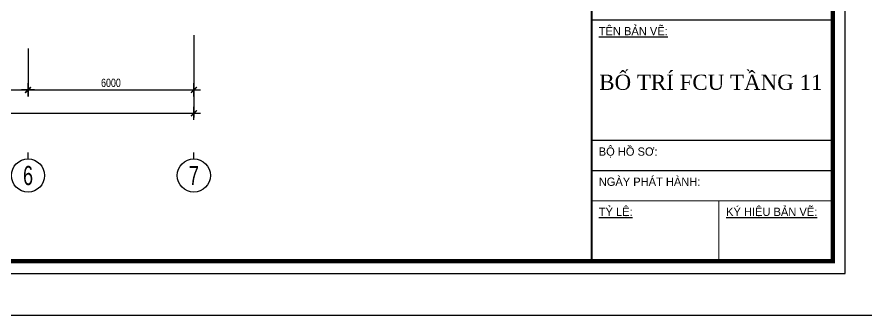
# Model space of a CAD drawing. Header units: metres. Extents: x 352651 to 1421851, y -87441 to -24441.
# Drawn here: x 1301283 to 1332001, y -87441 to -76652 of the extents above; entities that cross this region are included whole.
import ezdxf
from ezdxf.enums import TextEntityAlignment as Align

# ---------------------------------------------------------------- set-up
doc = ezdxf.new("R2010")
doc.units = ezdxf.units.M
doc.header["$LTSCALE"] = 300
doc.header["$MEASUREMENT"] = 0
doc.header["$PDMODE"] = 2
doc.linetypes.add('DASHED2', pattern=[0.375, 0.25, -0.125])
doc.layers.get('0').update_dxf_attribs({"linetype": 'CONTINUOUS'})
doc.layers.get('Defpoints').update_dxf_attribs({"linetype": 'CONTINUOUS'})
for name, color, linetype in [('0-TEXT', 7, 'CONTINUOUS'), ('0-THAY', 7, 'CONTINUOUS'), ('DIM', 1, 'CONTINUOUS'), ('HATCH', 145, 'CONTINUOUS'), ('KT', 1, 'CONTINUOUS'), ('TEXT', 4, 'CONTINUOUS'), ('THAY', 9, 'CONTINUOUS'), ('TUONG', 7, 'CONTINUOUS')]:
    doc.layers.add(name, color=color, linetype=linetype)
doc.styles.add('CHUKICHTHUOC', font='vnshx.shx', dxfattribs={"width": 0.8, "height": 300, "bigfont": '@extfont2.shx'})
doc.styles.add('CHUTENTRUC', font='VnAvantH.TTF', dxfattribs={"width": 0.8})
doc.styles.add('ROMANS', font='romans.shx', dxfattribs={"width": 0.75, "bigfont": 'romancvn.shx'})
doc.styles.add('VnAvntH', font='VnAvantH.TTF', dxfattribs={"width": 0.85})
doc.dimstyles.new('150', dxfattribs={"dimscale": 150, "dimtxt": 2, "dimasz": 0.1, "dimexe": 1, "dimexo": 0, "dimgap": 0.7, "dimtad": 1, "dimdec": 0, "dimzin": 0, "dimdsep": 46, "dimtxsty": 'CHUKICHTHUOC', "dimblk": 'ARR', "dimcen": 0, "dimdle": 1, "dimclrd": 3, "dimclre": 3, "dimclrt": 3, "dimadec": 0, "dimazin": 0, "dimtfac": 1, "dimtdec": 0, "dimtix": 1, "dimtmove": 2, "dimatfit": 3, "dimldrblk": 'ARR', "dimfxl": 1, "dimtolj": 1, "dimtzin": 0, "dimarcsym": 0})

# ---------------------------------------------------------------- blocks, each defined once
blk = doc.blocks.new('ARR')
at = {"color": 1}
for p, q in [((-16, 0), (16, 0)), ((0, -16), (0, 16))]:
    blk.add_line(p, q, dxfattribs=at)
at = {"color": 3, "const_width": 3.6}
blk.add_lwpolyline([(-7.1, -7.1), (7.1, 7.1)], dxfattribs=at)
blk = doc.blocks.new('*D151')
at = {"layer": 'Defpoints', "color": 0, "transparency": 16777216}
for p in [(1293683, -77789), (1301683, -77789), (1301683, -79293)]:
    blk.add_point(p, dxfattribs=at)
at = {"layer": 'DIM', "color": 3, "lineweight": -2, "transparency": 16777216}
for p, q in [((1293683, -77789), (1293683, -79443)), ((1301683, -77789), (1301683, -79443)), ((1293698, -79293), (1301668, -79293))]:
    blk.add_line(p, q, dxfattribs=at)
at = {"layer": 'DIM', "color": 3, "lineweight": -2, "transparency": 16777216, "xscale": 15, "yscale": 15, "zscale": 15, "rotation": 180}
blk.add_blockref('ARR', (1293683, -79293), dxfattribs=at)
at = {"layer": 'DIM', "color": 3, "lineweight": -2, "transparency": 16777216, "xscale": 15, "yscale": 15, "zscale": 15}
blk.add_blockref('ARR', (1301683, -79293), dxfattribs=at)
at = {"layer": 'DIM', "color": 3, "transparency": 16777216, "insert": (1297683, -79038), "char_height": 300, "attachment_point": 5, "style": 'CHUKICHTHUOC'}
blk.add_mtext('\\A1;8000', dxfattribs=at)
blk = doc.blocks.new('*D152')
at = {"layer": 'Defpoints', "color": 0, "transparency": 16777216}
for p in [(1301683, -77789), (1307683, -77789), (1307683, -79293)]:
    blk.add_point(p, dxfattribs=at)
at = {"layer": 'DIM', "color": 3, "lineweight": -2, "transparency": 16777216}
for p, q in [((1301683, -77789), (1301683, -79443)), ((1307683, -77789), (1307683, -79443)), ((1301698, -79293), (1307668, -79293))]:
    blk.add_line(p, q, dxfattribs=at)
at = {"layer": 'DIM', "color": 3, "lineweight": -2, "transparency": 16777216, "xscale": 15, "yscale": 15, "zscale": 15, "rotation": 180}
blk.add_blockref('ARR', (1301683, -79293), dxfattribs=at)
at = {"layer": 'DIM', "color": 3, "lineweight": -2, "transparency": 16777216, "xscale": 15, "yscale": 15, "zscale": 15}
blk.add_blockref('ARR', (1307683, -79293), dxfattribs=at)
at = {"layer": 'DIM', "color": 3, "transparency": 16777216, "insert": (1304683, -79038), "char_height": 300, "attachment_point": 5, "style": 'CHUKICHTHUOC'}
blk.add_mtext('\\A1;6000', dxfattribs=at)
blk = doc.blocks.new('*D153')
at = {"layer": 'Defpoints', "color": 0, "transparency": 16777216}
for p in [(1263683, -77305), (1307683, -77305), (1307683, -80139)]:
    blk.add_point(p, dxfattribs=at)
at = {"layer": 'DIM', "color": 3, "lineweight": -2, "transparency": 16777216}
for p, q in [((1263683, -77305), (1263683, -80289)), ((1307683, -77305), (1307683, -80289)), ((1263698, -80139), (1307668, -80139))]:
    blk.add_line(p, q, dxfattribs=at)
at = {"layer": 'DIM', "color": 3, "lineweight": -2, "transparency": 16777216, "xscale": 15, "yscale": 15, "zscale": 15, "rotation": 180}
blk.add_blockref('ARR', (1263683, -80139), dxfattribs=at)
at = {"layer": 'DIM', "color": 3, "lineweight": -2, "transparency": 16777216, "xscale": 15, "yscale": 15, "zscale": 15}
blk.add_blockref('ARR', (1307683, -80139), dxfattribs=at)
at = {"layer": 'DIM', "color": 3, "transparency": 16777216, "insert": (1285683, -79884), "char_height": 300, "attachment_point": 5, "style": 'CHUKICHTHUOC'}
blk.add_mtext('\\A1;44000', dxfattribs=at)
blk = doc.blocks.new('TENTRUC')
at = {"layer": '0-THAY'}
blk.add_line((0, -1.4), (0, -0.4), dxfattribs=at)
blk.add_circle((0, -4), 2.6, dxfattribs=at)
at = {"layer": '0-TEXT', "style": 'CHUTENTRUC', "width": 0.7}
blk.add_attdef('E5', text='', height=3, dxfattribs=at).set_placement((0, -4), align=Align.MIDDLE_CENTER)

msp = doc.modelspace()

# ---------------------------------------------------------------- linework, layer by layer
for const_width in [150, 51.9]:
    msp.add_lwpolyline([(1248600.9, -85490.5), (1330800.9, -85490.5), (1330800.9, -26390.5), (1248600.9, -26390.5)], close=True, dxfattribs=dict(const_width=const_width))
for points, const_width in [([(1322077.7, -26390.5), (1322077.7, -85490.5)], 75.4), ([(1330800.9, -83309.7), (1322077.7, -83309.7)], 37.7), ([(1326675.3, -83309.7), (1326675.3, -85490.5)], 37.7)]:
    msp.add_lwpolyline(points, dxfattribs=dict(const_width=const_width))
at = {"layer": 'Defpoints', "linetype": 'DASHED2'}
msp.add_lwpolyline([(1243650.9, -87440.5), (1332750.9, -87440.5), (1332750.9, -24440.5), (1243650.9, -24440.5)], close=True, dxfattribs=at)
msp.add_lwpolyline([(1243650.9, -87440.5), (1332750.9, -87440.5), (1332750.9, -24440.5), (1243650.9, -24440.5)], close=True, dxfattribs=at)
at = {"layer": 'HATCH', "linetype": 'ByBlock'}
msp.add_lwpolyline([(1248150.9, -85940.5), (1331250.9, -85940.5), (1331250.9, -25940.5), (1248150.9, -25940.5)], close=True, dxfattribs=at)
at = {"layer": 'THAY'}
for p, q in [((1330800.9, -76767.3), (1322077.7, -76767.3)), ((1330800.9, -81128.9), (1322077.7, -81128.9)), ((1330800.9, -82219.3), (1322077.7, -82219.3))]:
    msp.add_line(p, q, dxfattribs=at)
at = {"layer": 'THAY', "linetype": 'ByBlock'}
msp.add_lwpolyline([(1248150.9, -85940.5), (1331250.9, -85940.5), (1331250.9, -25940.5), (1248150.9, -25940.5)], close=True, dxfattribs=at)
at = {"layer": 'TUONG'}
msp.add_lwpolyline([(1243650.9, -87440.5), (1332750.9, -87440.5), (1332750.9, -24440.5), (1243650.9, -24440.5)], close=True, dxfattribs=at)

# ---------------------------------------------------------------- block references
at = {"layer": 'TEXT', "xscale": 230.7692307693651, "yscale": 230.7692307692487, "zscale": 230.7692307692666}
for p, values in [((1301683.2, -81467.9), {'E5': '6'}), ((1307683.2, -81467.9), {'E5': '7'})]:
    msp.add_blockref('TENTRUC', p, dxfattribs=at).add_auto_attribs(values)

# ---------------------------------------------------------------- texts
at = {"layer": 'KT', "color": 0, "ltscale": 1.5, "insert": (1322349.1, -78739.9), "char_height": 550, "width": 8204.141, "attachment_point": 1, "style": 'ROMANS'}
msp.add_mtext('{\\fTimes New Roman|b0|i0|c0|p18;\\W1;BỐ TRÍ FCU TẦNG 11}', dxfattribs=at)
at = {"layer": 'TEXT', "style": 'VnAvntH'}
for s, p in [('%%Utªn b¶n vÏ:', (1322331.3, -77312.5)), ('bé hå s¬:', (1322331.3, -81674.1)), ('ngµy ph¸t hµnh:', (1322331.3, -82764.5)), ('%%Utû lÖ:', (1322331.3, -83854.9)), ('%%Uký hiÖu b¶n vÏ:', (1326938.6, -83854.9))]:
    msp.add_text(s, height=300, dxfattribs=at).set_placement(p)

# ---------------------------------------------------------------- dimensions: what is measured, and where the dimension line sits
at = {"layer": 'DIM'}
for base, p1, p2, picture, middle in [((1307683.2, -80139.4), (1263683.2, -77305.4), (1307683.2, -77305.4), '*D153', (1285683.2, -79884.4)), ((1301683.2, -79292.7), (1293683.2, -77789.2), (1301683.2, -77789.2), '*D151', (1297683.2, -79037.7)), ((1307683.2, -79292.7), (1301683.2, -77789.2), (1307683.2, -77789.2), '*D152', (1304683.2, -79037.7))]:
    dim = msp.add_linear_dim(base=base, p1=p1, p2=p2, dimstyle='150', dxfattribs=at)
    dim.commit()
    dim.dimension.update_dxf_attribs({"geometry": picture, "text_midpoint": middle})

doc.saveas('drawing.dxf')
